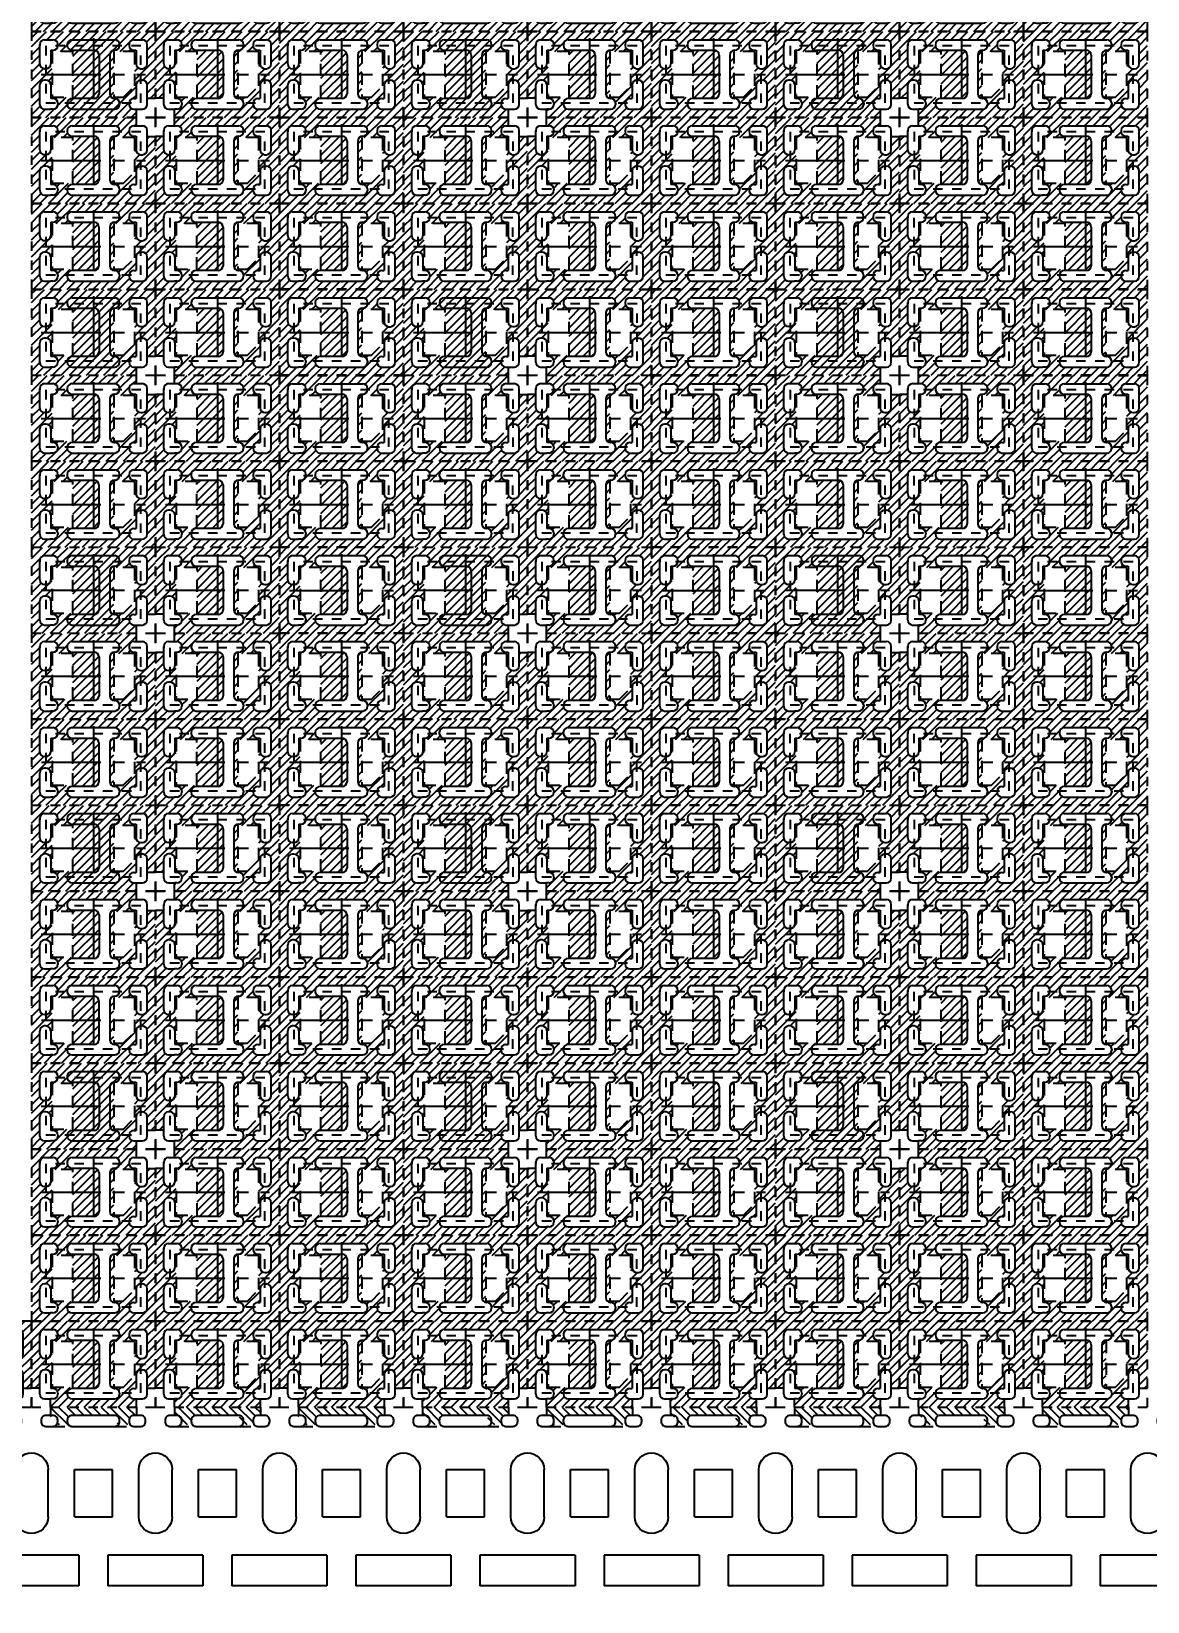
# Model space of a CAD drawing. Extents: x -1398 to -1114, y 27 to 158.
# Drawn here: x -1358.93 to -1347.19, y 64.09 to 80.61 of the extents above; entities that cross this region are included whole.
import ezdxf

# ---------------------------------------------------------------- set-up
doc = ezdxf.new("R2010")
doc.units = 0
doc.header["$LTSCALE"] = 0.5
for name, pattern in [('CENTER', [2, 1.25, -0.25, 0.25, -0.25]), ('HIDDEN', [0.375, 0.25, -0.125]), ('HIDDEN2', [0.1875, 0.125, -0.0625])]:
    doc.linetypes.add(name, pattern=pattern)
for name, color, linetype in [('B', 5, 'Continuous'), ('C', 1, 'CENTER'), ('DIM', 7, 'Continuous'), ('H', 4, 'HIDDEN'), ('hatch', 7, 'CENTER'), ('HATCH O-L', 7, 'HIDDEN2'), ('PACKAGE OL', 51, 'HIDDEN2'), ('圖', 7, 'Continuous')]:
    doc.layers.add(name, color=color, linetype=linetype)
doc.styles.get("Standard").update_dxf_attribs({"font": 'ROMANS.SHX'})
doc.dimstyles.new('DIM 1', dxfattribs={"dimtxt": 1.5, "dimasz": 1.5, "dimexe": 1.5, "dimexo": 1.5, "dimgap": 1.5, "dimtad": 0, "dimtih": 1, "dimtoh": 1, "dimdec": 4, "dimzin": 1, "dimdsep": 46, "dimtxsty": 'STANDARD', "dimcen": 1.5, "dimclrd": 256, "dimclre": 256, "dimclrt": 256, "dimadec": 0, "dimazin": 2, "dimtfac": 1, "dimtdec": 4, "dimtmove": 0, "dimatfit": 3, "dimfxl": 1, "dimarcsym": 0})

# ---------------------------------------------------------------- blocks, each defined once
blk = doc.blocks.new('*D15')
at = {"layer": 'Defpoints', "color": 0, "transparency": 16777216}
for p in [(51.758, -773.897), (8.92, -841.147), (17.883, -841.147)]:
    blk.add_point(p, dxfattribs=at)
at = {"layer": 'DIM', "lineweight": -2, "transparency": 16777216}
blk.add_line((16.383, -841.147), (8.92, -841.147), dxfattribs=at)
at = {"layer": 'DIM', "color": 0, "transparency": 16777216, "insert": (3.742, -841.147), "char_height": 1.5, "attachment_point": 5}
blk.add_mtext('67.250', dxfattribs=at)
blk = doc.blocks.new('*D16')
at = {"layer": 'Defpoints', "color": 0, "transparency": 16777216}
for p in [(51.758, -773.897), (9.166, -848.897), (50.758, -848.897)]:
    blk.add_point(p, dxfattribs=at)
at = {"layer": 'DIM', "lineweight": -2, "transparency": 16777216}
blk.add_line((49.258, -848.897), (9.166, -848.897), dxfattribs=at)
at = {"layer": 'DIM', "color": 0, "transparency": 16777216, "insert": (3.951, -848.897), "char_height": 1.5, "attachment_point": 5}
blk.add_mtext('75.000', dxfattribs=at)
blk = doc.blocks.new('*D30')
at = {"layer": 'Defpoints', "color": 0, "transparency": 16777216}
for p in [(51.758, -773.897), (18.772, -850.397), (8.916, -851.747)]:
    blk.add_point(p, dxfattribs=at)
at = {"layer": 'DIM', "lineweight": -2, "transparency": 16777216}
for p, q in [((14.916, -850.397), (11.916, -851.747)), ((17.272, -850.397), (14.916, -850.397)), ((11.916, -851.747), (8.916, -851.747))]:
    blk.add_line(p, q, dxfattribs=at)
at = {"layer": 'DIM', "transparency": 16777216, "insert": (3.701, -851.747), "char_height": 1.5, "attachment_point": 5}
blk.add_mtext('76.500', dxfattribs=at)
blk = doc.blocks.new('DFN1006-2L PACKAGE')
at = {"layer": 'hatch'}
h = blk.add_hatch(dxfattribs=at)
h.set_pattern_fill('ANSI31', color=256, scale=0.02)
h.set_pattern_definition([(45, (528.53349, -41.65396), (-0.0449012806, 0.0449012806), [])])
h.paths.add_polyline_path([(1.205, 0.102), (-0.1, 0.102), (-0.1, -0.803), (1.205, -0.803)])
h.paths.add_polyline_path([(0.037, -0.411), (0.053, -0.411, -0.414214), (0.103, -0.461), (0.103, -0.605), (0.127, -0.605, -0.414214), (0.177, -0.655), (0.177, -0.666, -0.414214), (0.127, -0.716), (0.1, -0.716), (0.037, -0.716, -0.414214), (-0.013, -0.666), (-0.013, -0.461, -0.414214)], flags=16)
h.paths.add_polyline_path([(-0.013, -0.241), (-0.013, -0.036, -0.414214), (0.037, 0.014), (0.127, 0.014, -0.414214), (0.177, -0.036), (0.177, -0.047, -0.414214), (0.127, -0.097), (0.103, -0.097), (0.103, -0.241, -0.414214), (0.053, -0.291), (0.037, -0.291, -0.414214)], flags=16)
h.paths.add_polyline_path([(0.117, -0.111), (0.337, -0.111), (0.337, -0.591), (0.117, -0.591)], flags=16)
h.paths.add_polyline_path([(0.327, -0.605), (0.561, -0.605, 0.414214), (0.611, -0.555), (0.611, -0.147, 0.414214), (0.561, -0.097), (0.327, -0.097, -0.414214), (0.277, -0.047), (0.277, -0.036, -0.414214), (0.327, 0.014), (0.777, 0.014, -0.414214), (0.827, -0.036), (0.827, -0.047, -0.414214), (0.777, -0.097), (0.774, -0.097, 0.414214), (0.724, -0.147), (0.724, -0.555, 0.423299), (0.776, -0.605, -0.423025), (0.827, -0.655), (0.827, -0.666, -0.414214), (0.777, -0.716), (0.327, -0.716, -0.414214), (0.277, -0.666), (0.277, -0.655, -0.414214)], flags=16)
h.paths.add_polyline_path([(0.767, -0.111), (0.987, -0.111), (0.987, -0.471), (0.867, -0.591), (0.767, -0.591)], flags=16)
h.paths.add_polyline_path([(0.977, -0.605), (1.001, -0.605), (1.001, -0.461, -0.414214), (1.051, -0.411), (1.067, -0.411, -0.414214), (1.117, -0.461), (1.117, -0.666, -0.414214), (1.067, -0.716), (1.005, -0.716), (0.977, -0.716, -0.414214), (0.927, -0.666), (0.927, -0.655, -0.414214)], flags=16)
h.paths.add_polyline_path([(0.927, -0.047), (0.927, -0.036, -0.414214), (0.977, 0.014), (1.067, 0.014, -0.414214), (1.117, -0.036), (1.117, -0.241, -0.414214), (1.067, -0.291), (1.051, -0.291, -0.414214), (1.001, -0.241), (1.001, -0.097), (0.977, -0.097, -0.414214)], flags=16)
at = {"layer": 'B'}
for p, q in [((0.037, 0.014), (0.127, 0.014)), ((0.327, 0.014), (0.777, 0.014)), ((0.977, 0.014), (1.067, 0.014)), ((-0.013, -0.241), (-0.013, -0.036)), ((-0.013, -0.036), (-0.013, -0.05)), ((0.103, -0.097), (0.103, -0.241)), ((0.103, -0.097), (0.127, -0.097)), ((0.177, -0.036), (0.177, -0.047)), ((0.277, -0.036), (0.277, -0.047)), ((0.327, -0.097), (0.561, -0.097)), ((0.611, -0.147), (0.611, -0.555)), ((0.724, -0.147), (0.724, -0.555)), ((0.774, -0.097), (0.777, -0.097)), ((0.827, -0.036), (0.827, -0.047)), ((0.927, -0.036), (0.927, -0.047)), ((0.977, -0.097), (1.001, -0.097)), ((1.001, -0.097), (1.001, -0.241)), ((1.117, -0.241), (1.117, -0.036)), ((0.053, -0.291), (0.037, -0.291)), ((0.052, -0.291), (0.052, -0.291)), ((1.051, -0.291), (1.067, -0.291)), ((1.052, -0.291), (1.052, -0.291)), ((-0.013, -0.666), (-0.013, -0.461)), ((0.053, -0.411), (0.037, -0.411)), ((0.052, -0.411), (0.052, -0.411)), ((0.103, -0.461), (0.103, -0.605)), ((1.001, -0.461), (1.001, -0.605)), ((1.051, -0.411), (1.067, -0.411)), ((1.052, -0.411), (1.052, -0.411)), ((1.117, -0.666), (1.117, -0.461)), ((0.127, -0.605), (0.103, -0.605)), ((0.177, -0.655), (0.177, -0.666)), ((0.277, -0.655), (0.277, -0.666)), ((0.561, -0.605), (0.327, -0.605)), ((0.774, -0.605), (0.777, -0.605)), ((0.827, -0.655), (0.827, -0.666)), ((0.927, -0.655), (0.927, -0.666)), ((0.977, -0.605), (1.001, -0.605)), ((0.037, -0.716), (0.1, -0.716)), ((0.127, -0.716), (0.1, -0.716)), ((0.327, -0.716), (0.777, -0.716)), ((0.977, -0.716), (1.005, -0.716)), ((1.005, -0.716), (1.067, -0.716))]:
    blk.add_line(p, q, dxfattribs=at)
for centre, start, end in [((0.037, -0.036), 90, 180), ((0.127, -0.036), 0, 90), ((0.327, -0.036), 90, 180), ((0.777, -0.036), 0, 90), ((0.977, -0.036), 90, 180), ((1.067, -0.036), 0, 90), ((0.127, -0.047), 270, 0), ((0.327, -0.047), 180, 270), ((0.561, -0.147), 0, 90), ((0.774, -0.147), 90, 180), ((0.777, -0.047), 270, 0), ((0.977, -0.047), 180, 270), ((0.037, -0.241), 180, 270), ((0.053, -0.241), 270, 0), ((1.051, -0.241), 180, 270), ((1.067, -0.241), 270, 0), ((0.037, -0.461), 90, 180), ((0.053, -0.461), 0, 90), ((1.051, -0.461), 90, 180), ((1.067, -0.461), 0, 90), ((0.127, -0.655), 0, 90), ((0.327, -0.655), 90, 180), ((0.561, -0.555), 270, 0), ((0.774, -0.555), 180, 270), ((0.777, -0.655), 0, 90), ((0.977, -0.655), 90, 180), ((0.037, -0.666), 180, 270), ((0.127, -0.666), 270, 0), ((0.327, -0.666), 180, 270), ((0.777, -0.666), 270, 0), ((0.977, -0.666), 180, 270), ((1.067, -0.666), 270, 0)]:
    blk.add_arc(centre, 0.05, start, end, dxfattribs=at)
at = {"layer": 'C'}
for p, q in [((0.552, 0.029), (0.552, -0.731)), ((0.005, -0.351), (1.1, -0.351))]:
    blk.add_line(p, q, dxfattribs=at)
at = {"layer": 'H'}
for points in [[(0.337, -0.591), (0.337, -0.111), (0.117, -0.111), (0.117, -0.591)], [(0.867, -0.591), (0.987, -0.471), (0.987, -0.111), (0.767, -0.111), (0.767, -0.591)]]:
    blk.add_lwpolyline(points, close=True, dxfattribs=at)
at = {"layer": 'HATCH O-L'}
blk.add_lwpolyline([(-0.1, 0.102), (-0.1, -0.803), (1.205, -0.803), (1.205, 0.102), (-0.1, 0.102)], dxfattribs=at)
at = {"layer": 'PACKAGE OL'}
blk.add_lwpolyline([(1.052, -0.651), (1.052, -0.051), (0.052, -0.051), (0.052, -0.651)], close=True, dxfattribs=at)
blk = doc.blocks.new('DFN1006-2L HOR BAR')
at = {"layer": 'hatch'}
h = blk.add_hatch(dxfattribs=at)
h.set_pattern_fill('ANSI31', color=256, scale=0.02)
h.set_pattern_definition([(45, (24.7912, 6.36839), (-0.04490128, 0.04490128), [])])
edge = h.paths.add_edge_path()
edge.add_line((1.042, -0.292), (0.913, -0.292))
edge.add_arc((0.877, -0.327), 0.05, -8.6269, 44.427, ccw=False)
edge.add_arc((0.877, -0.342), 0.05, -90, 8.6269, ccw=False)
edge.add_line((0.877, -0.392), (0.427, -0.392))
edge.add_arc((0.427, -0.342), 0.05, 171.3731, 270, ccw=False)
edge.add_arc((0.427, -0.327), 0.05, 135.573, 188.6269, ccw=False)
edge.add_line((0.392, -0.292), (0.263, -0.292))
edge.add_arc((0.227, -0.327), 0.05, -90, 44.427, ccw=False)
edge.add_line((0.227, -0.377), (0.2, -0.377))
edge.add_line((0.2, -0.377), (0.2, -0.477))
edge.add_line((0.2, -0.477), (1.105, -0.477))
edge.add_line((1.105, -0.477), (1.105, -0.392))
edge.add_line((1.105, -0.392), (1.077, -0.392))
edge.add_arc((1.077, -0.342), 0.05, 171.3731, 270, ccw=False)
edge.add_arc((1.077, -0.327), 0.05, 135.573, 188.6269, ccw=False)
at = {"layer": 'B'}
for p, q in [((0.5, 1.401), (0, 1.401)), ((0.5, 1.077), (0.5, 1.401)), ((1.305, 1.401), (0.805, 1.401)), ((0.805, 1.077), (0.805, 1.401)), ((0.5, 1.077), (0, 1.077)), ((1.305, 1.077), (0.805, 1.077)), ((0.175, 0.676), (0.175, 0.176)), ((0.452, 0.676), (0.852, 0.676)), ((0.452, 0.676), (0.452, 0.176)), ((0.852, 0.676), (0.852, 0.176)), ((1.13, 0.676), (1.13, 0.176)), ((0.452, 0.176), (0.852, 0.176)), ((0.1, -0.327), (0.1, -0.327)), ((0.277, -0.327), (0.277, -0.327)), ((0.377, -0.327), (0.377, -0.327)), ((1.027, -0.327), (1.027, -0.327))]:
    blk.add_line(p, q, dxfattribs=at)
for points in [[(0.152, -0.277), (0.227, -0.277, -0.414214), (0.277, -0.327), (0.277, -0.342, -0.414214), (0.227, -0.392), (0.152, -0.392, -0.414214), (0.102, -0.342), (0.102, -0.327, -0.414214)], [(0.877, -0.277, -0.414214), (0.927, -0.327), (0.927, -0.327), (0.927, -0.342, -0.414214), (0.877, -0.392), (0.427, -0.392, -0.414214), (0.377, -0.342), (0.377, -0.327, -0.414214), (0.427, -0.277)]]:
    blk.add_lwpolyline(points, format="xyb", close=True, dxfattribs=at)
blk.add_lwpolyline([(1.152, -0.277, -0.414214), (1.202, -0.327), (1.202, -0.342, -0.414214), (1.152, -0.392), (1.077, -0.392, -0.414214), (1.027, -0.342), (1.027, -0.327, -0.414214), (1.077, -0.277), (1.155, -0.277)], format="xyb", dxfattribs=at)
for centre, start, end in [((0, 0.676), 0, 90), ((1.305, 0.676), 90, 180), ((0, 0.176), 270, 0), ((1.305, 0.176), 180, 270)]:
    blk.add_arc(centre, 0.175, start, end, dxfattribs=at)
at = {"layer": 'H'}
for p, q in [((0.227, -0.277), (0.427, -0.277)), ((0.877, -0.277), (1.077, -0.277)), ((1.205, -0.327), (1.205, -0.327)), ((0.2, -0.479), (0.2, -0.392)), ((1.105, -0.479), (1.105, -0.392))]:
    blk.add_line(p, q, dxfattribs=at)
blk = doc.blocks.new('2 LOWER CROSS REF')
at = {"layer": 'hatch'}
h = blk.add_hatch(dxfattribs=at)
h.set_pattern_fill('ANSI31', color=256, scale=0.02)
h.set_pattern_definition([(45, (579.97053, -37.987864), (-0.0449012806, 0.0449012806), [])])
h.paths.add_polyline_path([(0.565, -0.11), (0.565, -0.315, -0.414214), (0.515, -0.365), (0.452, -0.365), (0.425, -0.365, -0.414214), (0.375, -0.315), (0.375, -0.304, -0.414214), (0.425, -0.254), (0.449, -0.254), (0.449, -0.11, -0.414214), (0.499, -0.06), (0.515, -0.06, -0.414214)], flags=16)
h.paths.add_polyline_path([(0.515, 0.06), (0.499, 0.06, -0.414214), (0.449, 0.11), (0.449, 0.254), (0.425, 0.254, -0.414214), (0.375, 0.304), (0.375, 0.315, -0.414214), (0.425, 0.365), (0.515, 0.365, -0.414214), (0.565, 0.315), (0.565, 0.11, -0.414214)], flags=16)
h.paths.add_polyline_path([(0.435, -0.12), (0.315, -0.24), (0.215, -0.24), (0.215, 0.24), (0.435, 0.24)], flags=16)
h.paths.add_polyline_path([(0.275, -0.304), (0.275, -0.315, -0.414214), (0.225, -0.365), (-0.225, -0.365, -0.414214), (-0.275, -0.315), (-0.275, -0.304, -0.414214), (-0.225, -0.254), (0.009, -0.254, 0.414214), (0.059, -0.204), (0.059, 0.204, 0.414214), (0.009, 0.254), (-0.225, 0.254, -0.414214), (-0.275, 0.304), (-0.275, 0.315, -0.414214), (-0.225, 0.365), (0.225, 0.365, -0.414214), (0.275, 0.315), (0.275, 0.304, -0.414214), (0.225, 0.254), (0.222, 0.254, 0.414214), (0.172, 0.204), (0.172, -0.204, 0.423299), (0.224, -0.254, -0.423025)], flags=16)
h.paths.add_polyline_path([(-0.215, -0.24), (-0.435, -0.24), (-0.435, 0.24), (-0.215, 0.24)], flags=16)
h.paths.add_polyline_path([(-0.375, -0.304), (-0.375, -0.315, -0.414214), (-0.425, -0.365), (-0.452, -0.365), (-0.515, -0.365, -0.414214), (-0.565, -0.315), (-0.565, -0.11, -0.414214), (-0.515, -0.06), (-0.499, -0.06, -0.414214), (-0.449, -0.11), (-0.449, -0.254), (-0.425, -0.254, -0.414214)], flags=16)
h.paths.add_polyline_path([(-0.425, 0.254), (-0.449, 0.254), (-0.449, 0.11, -0.414214), (-0.499, 0.06), (-0.515, 0.06, -0.414214), (-0.565, 0.11), (-0.565, 0.315, -0.414214), (-0.515, 0.365), (-0.425, 0.365, -0.414214), (-0.375, 0.315), (-0.375, 0.304, -0.414214)], flags=16)
h.paths.add_polyline_path([(-0.652, 0.452), (-0.652, -0.251), (-0.565, -0.251), (-0.565, -0.315, 0.414214), (-0.515, -0.365), (-0.452, -0.365), (-0.452, -0.452), (0.452, -0.452), (0.452, -0.365), (0.515, -0.365, 0.414214), (0.565, -0.315), (0.565, -0.251), (0.652, -0.251), (0.652, 0.452)])
at = {"layer": 'B'}
for p, q in [((-0.515, 0.365), (-0.425, 0.365)), ((-0.225, 0.365), (0.225, 0.365)), ((0.425, 0.365), (0.515, 0.365)), ((-0.565, 0.11), (-0.565, 0.315)), ((-0.565, 0.315), (-0.565, 0.301)), ((-0.449, 0.254), (-0.449, 0.11)), ((-0.449, 0.254), (-0.425, 0.254)), ((-0.375, 0.315), (-0.375, 0.304)), ((-0.275, 0.315), (-0.275, 0.304)), ((-0.225, 0.254), (0.009, 0.254)), ((0.059, 0.204), (0.059, -0.204)), ((0.172, 0.204), (0.172, -0.204)), ((0.222, 0.254), (0.225, 0.254)), ((0.275, 0.315), (0.275, 0.304)), ((0.375, 0.315), (0.375, 0.304)), ((0.425, 0.254), (0.449, 0.254)), ((0.449, 0.254), (0.449, 0.11)), ((0.565, 0.11), (0.565, 0.315)), ((-0.499, 0.06), (-0.515, 0.06)), ((-0.5, 0.06), (-0.5, 0.06)), ((0.499, 0.06), (0.515, 0.06)), ((0.5, 0.06), (0.5, 0.06)), ((-0.565, -0.315), (-0.565, -0.11)), ((-0.499, -0.06), (-0.515, -0.06)), ((-0.5, -0.06), (-0.5, -0.06)), ((-0.449, -0.11), (-0.449, -0.254)), ((0.449, -0.11), (0.449, -0.254)), ((0.499, -0.06), (0.515, -0.06)), ((0.5, -0.06), (0.5, -0.06)), ((0.565, -0.315), (0.565, -0.11)), ((-0.425, -0.254), (-0.449, -0.254)), ((-0.375, -0.304), (-0.375, -0.315)), ((-0.275, -0.304), (-0.275, -0.315)), ((0.009, -0.254), (-0.225, -0.254)), ((0.222, -0.254), (0.225, -0.254)), ((0.275, -0.304), (0.275, -0.315)), ((0.375, -0.304), (0.375, -0.315)), ((0.425, -0.254), (0.449, -0.254)), ((-0.515, -0.365), (-0.452, -0.365)), ((-0.425, -0.365), (-0.452, -0.365)), ((-0.225, -0.365), (0.225, -0.365)), ((0.425, -0.365), (0.452, -0.365)), ((0.452, -0.365), (0.515, -0.365))]:
    blk.add_line(p, q, dxfattribs=at)
for centre, start, end in [((-0.515, 0.315), 90, 180), ((-0.425, 0.315), 0, 90), ((-0.225, 0.315), 90, 180), ((0.225, 0.315), 0, 90), ((0.425, 0.315), 90, 180), ((0.515, 0.315), 0, 90), ((-0.425, 0.304), 270, 0), ((-0.225, 0.304), 180, 270), ((0.009, 0.204), 0, 90), ((0.222, 0.204), 90, 180), ((0.225, 0.304), 270, 0), ((0.425, 0.304), 180, 270), ((-0.515, 0.11), 180, 270), ((-0.499, 0.11), 270, 0), ((0.499, 0.11), 180, 270), ((0.515, 0.11), 270, 0), ((-0.515, -0.11), 90, 180), ((-0.499, -0.11), 0, 90), ((0.499, -0.11), 90, 180), ((0.515, -0.11), 0, 90), ((-0.515, -0.315), 180, 270), ((-0.425, -0.304), 0, 90), ((-0.425, -0.315), 270, 0), ((-0.225, -0.304), 90, 180), ((-0.225, -0.315), 180, 270), ((0.009, -0.204), 270, 0), ((0.222, -0.204), 180, 270), ((0.225, -0.304), 0, 90), ((0.225, -0.315), 270, 0), ((0.425, -0.304), 90, 180), ((0.425, -0.315), 180, 270), ((0.515, -0.315), 270, 0)]:
    blk.add_arc(centre, 0.05, start, end, dxfattribs=at)
at = {"layer": 'C'}
for p, q in [((0, 0.38), (0, -0.38)), ((-0.548, 0), (0.548, 0))]:
    blk.add_line(p, q, dxfattribs=at)
at = {"layer": 'H', "color": 6}
for p, q in [((-0.565, -0.251), (-0.652, -0.251)), ((0.565, -0.251), (0.652, -0.251)), ((-0.452, -0.452), (-0.452, -0.365)), ((0.452, -0.452), (0.452, -0.365))]:
    blk.add_line(p, q, dxfattribs=at)
at = {"layer": 'H'}
for points in [[(-0.215, -0.24), (-0.215, 0.24), (-0.435, 0.24), (-0.435, -0.24)], [(0.315, -0.24), (0.435, -0.12), (0.435, 0.24), (0.215, 0.24), (0.215, -0.24)]]:
    blk.add_lwpolyline(points, close=True, dxfattribs=at)
at = {"layer": 'HATCH O-L'}
blk.add_lwpolyline([(-0.652, 0.452), (-0.652, -0.452), (0.652, -0.452), (0.652, 0.452), (-0.652, 0.452)], dxfattribs=at)
at = {"layer": 'PACKAGE OL'}
blk.add_lwpolyline([(0.5, -0.3), (0.5, 0.3), (-0.5, 0.3), (-0.5, -0.3)], close=True, dxfattribs=at)
blk = doc.blocks.new('LOWER LEFT CROSS')
at = {"layer": 'hatch'}
h = blk.add_hatch(dxfattribs=at)
h.set_pattern_fill('ANSI31', color=256, scale=0.02)
h.set_pattern_definition([(45, (581.53627, -39.15142), (-0.0449012806, 0.0449012806), [])])
h.paths.add_polyline_path([(-0.215, -0.24), (-0.435, -0.24), (-0.435, 0.24), (-0.215, 0.24)], flags=16)
h.paths.add_polyline_path([(0.215, 0.24), (0.435, 0.24), (0.435, -0.12), (0.315, -0.24), (0.215, -0.24)], flags=16)
h.paths.add_polyline_path([(-0.425, 0.254), (-0.449, 0.254), (-0.449, 0.11, -0.414214), (-0.499, 0.06), (-0.515, 0.06, -0.414214), (-0.565, 0.11), (-0.565, 0.315, -0.414214), (-0.515, 0.365), (-0.425, 0.365, -0.414214), (-0.375, 0.315), (-0.375, 0.304, -0.414214)], flags=16)
h.paths.add_polyline_path([(-0.449, -0.11), (-0.449, -0.254), (-0.425, -0.254, -0.414214), (-0.375, -0.304), (-0.375, -0.315, -0.414214), (-0.425, -0.365), (-0.452, -0.365), (-0.515, -0.365, -0.414214), (-0.565, -0.315), (-0.565, -0.11, -0.414214), (-0.515, -0.06), (-0.499, -0.06, -0.414214)], flags=16)
h.paths.add_polyline_path([(0.375, 0.304), (0.375, 0.315, -0.414214), (0.425, 0.365), (0.515, 0.365, -0.414214), (0.565, 0.315), (0.565, 0.11, -0.414214), (0.515, 0.06), (0.499, 0.06, -0.414214), (0.449, 0.11), (0.449, 0.254), (0.425, 0.254, -0.414214)], flags=16)
h.paths.add_polyline_path([(0.499, -0.06), (0.515, -0.06, -0.414214), (0.565, -0.11), (0.565, -0.315, -0.414214), (0.515, -0.365), (0.452, -0.365), (0.425, -0.365, -0.414214), (0.375, -0.315), (0.375, -0.304, -0.414214), (0.425, -0.254), (0.449, -0.254), (0.449, -0.11, -0.414214)], flags=16)
h.paths.add_polyline_path([(-0.652, 0.452), (-0.652, -0.452), (0.452, -0.452), (0.452, -0.365), (0.515, -0.365, 0.414214), (0.565, -0.315), (0.565, -0.251), (0.652, -0.251), (0.652, 0.452)])
at = {"layer": 'B'}
for p, q in [((-0.515, 0.365), (-0.425, 0.365)), ((-0.225, 0.365), (0.225, 0.365)), ((0.425, 0.365), (0.515, 0.365)), ((-0.565, 0.11), (-0.565, 0.315)), ((-0.565, 0.315), (-0.565, 0.301)), ((-0.449, 0.254), (-0.449, 0.11)), ((-0.449, 0.254), (-0.425, 0.254)), ((-0.375, 0.315), (-0.375, 0.304)), ((-0.275, 0.315), (-0.275, 0.304)), ((-0.225, 0.254), (0.009, 0.254)), ((0.059, 0.204), (0.059, -0.204)), ((0.172, 0.204), (0.172, -0.204)), ((0.222, 0.254), (0.225, 0.254)), ((0.275, 0.315), (0.275, 0.304)), ((0.375, 0.315), (0.375, 0.304)), ((0.425, 0.254), (0.449, 0.254)), ((0.449, 0.254), (0.449, 0.11)), ((0.565, 0.11), (0.565, 0.315)), ((-0.499, 0.06), (-0.515, 0.06)), ((-0.5, 0.06), (-0.5, 0.06)), ((0.499, 0.06), (0.515, 0.06)), ((0.5, 0.06), (0.5, 0.06)), ((-0.565, -0.315), (-0.565, -0.11)), ((-0.499, -0.06), (-0.515, -0.06)), ((-0.5, -0.06), (-0.5, -0.06)), ((-0.449, -0.11), (-0.449, -0.254)), ((0.449, -0.11), (0.449, -0.254)), ((0.499, -0.06), (0.515, -0.06)), ((0.5, -0.06), (0.5, -0.06)), ((0.565, -0.315), (0.565, -0.11)), ((-0.425, -0.254), (-0.449, -0.254)), ((-0.375, -0.304), (-0.375, -0.315)), ((-0.275, -0.304), (-0.275, -0.315)), ((0.009, -0.254), (-0.225, -0.254)), ((0.222, -0.254), (0.225, -0.254)), ((0.275, -0.304), (0.275, -0.315)), ((0.375, -0.304), (0.375, -0.315)), ((0.425, -0.254), (0.449, -0.254)), ((-0.515, -0.365), (-0.452, -0.365)), ((-0.425, -0.365), (-0.452, -0.365)), ((-0.225, -0.365), (0.225, -0.365)), ((0.425, -0.365), (0.452, -0.365)), ((0.452, -0.365), (0.515, -0.365))]:
    blk.add_line(p, q, dxfattribs=at)
for centre, start, end in [((-0.515, 0.315), 90, 180), ((-0.425, 0.315), 0, 90), ((-0.225, 0.315), 90, 180), ((0.225, 0.315), 0, 90), ((0.425, 0.315), 90, 180), ((0.515, 0.315), 0, 90), ((-0.425, 0.304), 270, 0), ((-0.225, 0.304), 180, 270), ((0.009, 0.204), 0, 90), ((0.222, 0.204), 90, 180), ((0.225, 0.304), 270, 0), ((0.425, 0.304), 180, 270), ((-0.515, 0.11), 180, 270), ((-0.499, 0.11), 270, 0), ((0.499, 0.11), 180, 270), ((0.515, 0.11), 270, 0), ((-0.515, -0.11), 90, 180), ((-0.499, -0.11), 0, 90), ((0.499, -0.11), 90, 180), ((0.515, -0.11), 0, 90), ((-0.515, -0.315), 180, 270), ((-0.425, -0.304), 0, 90), ((-0.425, -0.315), 270, 0), ((-0.225, -0.304), 90, 180), ((-0.225, -0.315), 180, 270), ((0.009, -0.204), 270, 0), ((0.222, -0.204), 180, 270), ((0.225, -0.304), 0, 90), ((0.225, -0.315), 270, 0), ((0.425, -0.304), 90, 180), ((0.425, -0.315), 180, 270), ((0.515, -0.315), 270, 0)]:
    blk.add_arc(centre, 0.05, start, end, dxfattribs=at)
at = {"layer": 'C'}
for p, q in [((0, 0.38), (0, -0.38)), ((-0.548, 0), (0.548, 0))]:
    blk.add_line(p, q, dxfattribs=at)
at = {"layer": 'H', "color": 6}
for p, q in [((0.565, -0.251), (0.652, -0.251)), ((0.452, -0.452), (0.452, -0.365))]:
    blk.add_line(p, q, dxfattribs=at)
at = {"layer": 'H'}
for points in [[(-0.215, -0.24), (-0.215, 0.24), (-0.435, 0.24), (-0.435, -0.24)], [(0.315, -0.24), (0.435, -0.12), (0.435, 0.24), (0.215, 0.24), (0.215, -0.24)]]:
    blk.add_lwpolyline(points, close=True, dxfattribs=at)
at = {"layer": 'HATCH O-L'}
blk.add_lwpolyline([(-0.652, 0.452), (-0.652, -0.452), (0.652, -0.452), (0.652, 0.452), (-0.652, 0.452)], dxfattribs=at)
at = {"layer": 'PACKAGE OL'}
blk.add_lwpolyline([(0.5, -0.3), (0.5, 0.3), (-0.5, 0.3), (-0.5, -0.3)], close=True, dxfattribs=at)
blk = doc.blocks.new('LOWER CROSS REF')
at = {"layer": 'hatch'}
h = blk.add_hatch(dxfattribs=at)
h.set_pattern_fill('ANSI31', color=256, scale=0.02)
h.set_pattern_definition([(45, (581.53627, -39.14559), (-0.0449012806, 0.0449012806), [])])
h.paths.add_polyline_path([(0.652, -0.452), (0.652, 0.452), (-0.652, 0.452), (-0.652, -0.251), (-0.565, -0.251), (-0.565, -0.11, -0.414214), (-0.515, -0.06), (-0.499, -0.06, -0.414214), (-0.449, -0.11), (-0.449, -0.254), (-0.425, -0.254, -0.414214), (-0.375, -0.304), (-0.375, -0.315, -0.414214), (-0.425, -0.365), (-0.452, -0.365), (-0.452, -0.452)])
h.paths.add_polyline_path([(-0.275, -0.315), (-0.275, -0.304, -0.414214), (-0.225, -0.254), (0.009, -0.254, 0.414214), (0.059, -0.204), (0.059, 0.204, 0.414214), (0.009, 0.254), (-0.225, 0.254, -0.414214), (-0.275, 0.304), (-0.275, 0.315, -0.414214), (-0.225, 0.365), (0.225, 0.365, -0.414214), (0.275, 0.315), (0.275, 0.304, -0.414214), (0.225, 0.254), (0.222, 0.254, 0.414214), (0.172, 0.204), (0.172, -0.204, 0.414214), (0.222, -0.254), (0.225, -0.254, -0.414214), (0.275, -0.304), (0.275, -0.315, -0.414214), (0.225, -0.365), (-0.225, -0.365, -0.414214)], flags=16)
h.paths.add_polyline_path([(-0.435, -0.24), (-0.435, 0.24), (-0.215, 0.24), (-0.215, -0.24)], flags=16)
h.paths.add_polyline_path([(-0.499, 0.06), (-0.515, 0.06, -0.414214), (-0.565, 0.11), (-0.565, 0.315, -0.414214), (-0.515, 0.365), (-0.425, 0.365, -0.414214), (-0.375, 0.315), (-0.375, 0.304, -0.414214), (-0.425, 0.254), (-0.449, 0.254), (-0.449, 0.11, -0.414214)], flags=16)
h.paths.add_polyline_path([(0.215, -0.24), (0.215, 0.24), (0.435, 0.24), (0.435, -0.12), (0.315, -0.24)], flags=16)
h.paths.add_polyline_path([(0.375, -0.315), (0.375, -0.304, -0.414214), (0.425, -0.254), (0.449, -0.254), (0.449, -0.11, -0.414214), (0.499, -0.06), (0.515, -0.06, -0.414214), (0.565, -0.11), (0.565, -0.315, -0.414214), (0.515, -0.365), (0.452, -0.365), (0.425, -0.365, -0.414214)], flags=16)
h.paths.add_polyline_path([(0.449, 0.11), (0.449, 0.254), (0.425, 0.254, -0.414214), (0.375, 0.304), (0.375, 0.315, -0.414214), (0.425, 0.365), (0.515, 0.365, -0.414214), (0.565, 0.315), (0.565, 0.11, -0.414214), (0.515, 0.06), (0.499, 0.06, -0.414214)], flags=16)
at = {"layer": 'B'}
for p, q in [((-0.515, 0.365), (-0.425, 0.365)), ((-0.225, 0.365), (0.225, 0.365)), ((0.425, 0.365), (0.515, 0.365)), ((-0.565, 0.11), (-0.565, 0.315)), ((-0.565, 0.315), (-0.565, 0.301)), ((-0.449, 0.254), (-0.449, 0.11)), ((-0.449, 0.254), (-0.425, 0.254)), ((-0.375, 0.315), (-0.375, 0.304)), ((-0.275, 0.315), (-0.275, 0.304)), ((-0.225, 0.254), (0.009, 0.254)), ((0.059, 0.204), (0.059, -0.204)), ((0.172, 0.204), (0.172, -0.204)), ((0.222, 0.254), (0.225, 0.254)), ((0.275, 0.315), (0.275, 0.304)), ((0.375, 0.315), (0.375, 0.304)), ((0.425, 0.254), (0.449, 0.254)), ((0.449, 0.254), (0.449, 0.11)), ((0.565, 0.11), (0.565, 0.315)), ((-0.499, 0.06), (-0.515, 0.06)), ((-0.5, 0.06), (-0.5, 0.06)), ((0.499, 0.06), (0.515, 0.06)), ((0.5, 0.06), (0.5, 0.06)), ((-0.565, -0.315), (-0.565, -0.11)), ((-0.499, -0.06), (-0.515, -0.06)), ((-0.5, -0.06), (-0.5, -0.06)), ((-0.449, -0.11), (-0.449, -0.254)), ((0.449, -0.11), (0.449, -0.254)), ((0.499, -0.06), (0.515, -0.06)), ((0.5, -0.06), (0.5, -0.06)), ((0.565, -0.315), (0.565, -0.11)), ((-0.425, -0.254), (-0.449, -0.254)), ((-0.375, -0.304), (-0.375, -0.315)), ((-0.275, -0.304), (-0.275, -0.315)), ((0.009, -0.254), (-0.225, -0.254)), ((0.222, -0.254), (0.225, -0.254)), ((0.275, -0.304), (0.275, -0.315)), ((0.375, -0.304), (0.375, -0.315)), ((0.425, -0.254), (0.449, -0.254)), ((-0.515, -0.365), (-0.452, -0.365)), ((-0.425, -0.365), (-0.452, -0.365)), ((-0.225, -0.365), (0.225, -0.365)), ((0.425, -0.365), (0.452, -0.365)), ((0.452, -0.365), (0.515, -0.365))]:
    blk.add_line(p, q, dxfattribs=at)
for centre, start, end in [((-0.515, 0.315), 90, 180), ((-0.425, 0.315), 0, 90), ((-0.225, 0.315), 90, 180), ((0.225, 0.315), 0, 90), ((0.425, 0.315), 90, 180), ((0.515, 0.315), 0, 90), ((-0.425, 0.304), 270, 0), ((-0.225, 0.304), 180, 270), ((0.009, 0.204), 0, 90), ((0.222, 0.204), 90, 180), ((0.225, 0.304), 270, 0), ((0.425, 0.304), 180, 270), ((-0.515, 0.11), 180, 270), ((-0.499, 0.11), 270, 0), ((0.499, 0.11), 180, 270), ((0.515, 0.11), 270, 0), ((-0.515, -0.11), 90, 180), ((-0.499, -0.11), 0, 90), ((0.499, -0.11), 90, 180), ((0.515, -0.11), 0, 90), ((-0.515, -0.315), 180, 270), ((-0.425, -0.304), 0, 90), ((-0.425, -0.315), 270, 0), ((-0.225, -0.304), 90, 180), ((-0.225, -0.315), 180, 270), ((0.009, -0.204), 270, 0), ((0.222, -0.204), 180, 270), ((0.225, -0.304), 0, 90), ((0.225, -0.315), 270, 0), ((0.425, -0.304), 90, 180), ((0.425, -0.315), 180, 270), ((0.515, -0.315), 270, 0)]:
    blk.add_arc(centre, 0.05, start, end, dxfattribs=at)
at = {"layer": 'C'}
for p, q in [((0, 0.38), (0, -0.38)), ((-0.548, 0), (0.548, 0))]:
    blk.add_line(p, q, dxfattribs=at)
at = {"layer": 'H', "color": 6}
for p, q in [((-0.565, -0.251), (-0.652, -0.251)), ((-0.452, -0.452), (-0.452, -0.365))]:
    blk.add_line(p, q, dxfattribs=at)
at = {"layer": 'H'}
for points in [[(-0.215, -0.24), (-0.215, 0.24), (-0.435, 0.24), (-0.435, -0.24)], [(0.315, -0.24), (0.435, -0.12), (0.435, 0.24), (0.215, 0.24), (0.215, -0.24)]]:
    blk.add_lwpolyline(points, close=True, dxfattribs=at)
at = {"layer": 'HATCH O-L'}
blk.add_lwpolyline([(-0.652, 0.452), (-0.652, -0.452), (0.652, -0.452), (0.652, 0.452), (-0.652, 0.452)], dxfattribs=at)
at = {"layer": 'PACKAGE OL'}
blk.add_lwpolyline([(0.5, -0.3), (0.5, 0.3), (-0.5, 0.3), (-0.5, -0.3)], close=True, dxfattribs=at)
blk = doc.blocks.new('UPPER RIGHT CROSS')
at = {"layer": 'hatch'}
h = blk.add_hatch(dxfattribs=at)
h.set_pattern_fill('ANSI31', color=256, scale=0.02)
h.set_pattern_definition([(45, (579.97371, -40.20884), (-0.0449012806, 0.0449012806), [])])
h.paths.add_polyline_path([(-0.652, 0.452), (-0.652, -0.452), (0.652, -0.452), (0.652, 0.251), (0.565, 0.251), (0.565, 0.11, -0.414214), (0.515, 0.06), (0.499, 0.06, -0.414214), (0.449, 0.11), (0.449, 0.254), (0.425, 0.254, -0.414214), (0.375, 0.304), (0.375, 0.315, -0.414214), (0.425, 0.365), (0.452, 0.365), (0.452, 0.452)])
h.paths.add_polyline_path([(-0.375, 0.315), (-0.375, 0.304, -0.414214), (-0.425, 0.254), (-0.449, 0.254), (-0.449, 0.11, -0.414214), (-0.499, 0.06), (-0.515, 0.06, -0.414214), (-0.565, 0.11), (-0.565, 0.315, -0.414214), (-0.515, 0.365), (-0.425, 0.365, -0.414214)], flags=16)
h.paths.add_polyline_path([(-0.225, 0.365), (0.225, 0.365, -0.414214), (0.275, 0.315), (0.275, 0.304, -0.414214), (0.225, 0.254), (0.222, 0.254, 0.414214), (0.172, 0.204), (0.172, -0.204, 0.423299), (0.224, -0.254, -0.423025), (0.275, -0.304), (0.275, -0.315, -0.414214), (0.225, -0.365), (-0.225, -0.365, -0.414214), (-0.275, -0.315), (-0.275, -0.304, -0.414214), (-0.225, -0.254), (0.009, -0.254, 0.414214), (0.059, -0.204), (0.059, 0.204, 0.414214), (0.009, 0.254), (-0.225, 0.254, -0.414214), (-0.275, 0.304), (-0.275, 0.315, -0.414214)], flags=16)
h.paths.add_polyline_path([(-0.215, 0.24), (-0.215, -0.24), (-0.435, -0.24), (-0.435, 0.24)], flags=16)
h.paths.add_polyline_path([(-0.449, -0.11), (-0.449, -0.254), (-0.425, -0.254, -0.414214), (-0.375, -0.304), (-0.375, -0.315, -0.414214), (-0.425, -0.365), (-0.452, -0.365), (-0.515, -0.365, -0.414214), (-0.565, -0.315), (-0.565, -0.11, -0.414214), (-0.515, -0.06), (-0.499, -0.06, -0.414214)], flags=16)
h.paths.add_polyline_path([(0.215, 0.24), (0.435, 0.24), (0.435, -0.12), (0.315, -0.24), (0.215, -0.24)], flags=16)
h.paths.add_polyline_path([(0.499, -0.06), (0.515, -0.06, -0.414214), (0.565, -0.11), (0.565, -0.315, -0.414214), (0.515, -0.365), (0.452, -0.365), (0.425, -0.365, -0.414214), (0.375, -0.315), (0.375, -0.304, -0.414214), (0.425, -0.254), (0.449, -0.254), (0.449, -0.11, -0.414214)], flags=16)
at = {"layer": 'B'}
for p, q in [((-0.515, 0.365), (-0.425, 0.365)), ((-0.225, 0.365), (0.225, 0.365)), ((0.425, 0.365), (0.515, 0.365)), ((-0.565, 0.11), (-0.565, 0.315)), ((-0.565, 0.315), (-0.565, 0.301)), ((-0.449, 0.254), (-0.449, 0.11)), ((-0.449, 0.254), (-0.425, 0.254)), ((-0.375, 0.315), (-0.375, 0.304)), ((-0.275, 0.315), (-0.275, 0.304)), ((-0.225, 0.254), (0.009, 0.254)), ((0.059, 0.204), (0.059, -0.204)), ((0.172, 0.204), (0.172, -0.204)), ((0.222, 0.254), (0.225, 0.254)), ((0.275, 0.315), (0.275, 0.304)), ((0.375, 0.315), (0.375, 0.304)), ((0.425, 0.254), (0.449, 0.254)), ((0.449, 0.254), (0.449, 0.11)), ((0.565, 0.11), (0.565, 0.315)), ((-0.499, 0.06), (-0.515, 0.06)), ((-0.5, 0.06), (-0.5, 0.06)), ((0.499, 0.06), (0.515, 0.06)), ((0.5, 0.06), (0.5, 0.06)), ((-0.565, -0.315), (-0.565, -0.11)), ((-0.499, -0.06), (-0.515, -0.06)), ((-0.5, -0.06), (-0.5, -0.06)), ((-0.449, -0.11), (-0.449, -0.254)), ((0.449, -0.11), (0.449, -0.254)), ((0.499, -0.06), (0.515, -0.06)), ((0.5, -0.06), (0.5, -0.06)), ((0.565, -0.315), (0.565, -0.11)), ((-0.425, -0.254), (-0.449, -0.254)), ((-0.375, -0.304), (-0.375, -0.315)), ((-0.275, -0.304), (-0.275, -0.315)), ((0.009, -0.254), (-0.225, -0.254)), ((0.222, -0.254), (0.225, -0.254)), ((0.275, -0.304), (0.275, -0.315)), ((0.375, -0.304), (0.375, -0.315)), ((0.425, -0.254), (0.449, -0.254)), ((-0.515, -0.365), (-0.452, -0.365)), ((-0.425, -0.365), (-0.452, -0.365)), ((-0.225, -0.365), (0.225, -0.365)), ((0.425, -0.365), (0.452, -0.365)), ((0.452, -0.365), (0.515, -0.365))]:
    blk.add_line(p, q, dxfattribs=at)
for centre, start, end in [((-0.515, 0.315), 90, 180), ((-0.425, 0.315), 0, 90), ((-0.225, 0.315), 90, 180), ((0.225, 0.315), 0, 90), ((0.425, 0.315), 90, 180), ((0.515, 0.315), 0, 90), ((-0.425, 0.304), 270, 0), ((-0.225, 0.304), 180, 270), ((0.009, 0.204), 0, 90), ((0.222, 0.204), 90, 180), ((0.225, 0.304), 270, 0), ((0.425, 0.304), 180, 270), ((-0.515, 0.11), 180, 270), ((-0.499, 0.11), 270, 0), ((0.499, 0.11), 180, 270), ((0.515, 0.11), 270, 0), ((-0.515, -0.11), 90, 180), ((-0.499, -0.11), 0, 90), ((0.499, -0.11), 90, 180), ((0.515, -0.11), 0, 90), ((-0.515, -0.315), 180, 270), ((-0.425, -0.304), 0, 90), ((-0.425, -0.315), 270, 0), ((-0.225, -0.304), 90, 180), ((-0.225, -0.315), 180, 270), ((0.009, -0.204), 270, 0), ((0.222, -0.204), 180, 270), ((0.225, -0.304), 0, 90), ((0.225, -0.315), 270, 0), ((0.425, -0.304), 90, 180), ((0.425, -0.315), 180, 270), ((0.515, -0.315), 270, 0)]:
    blk.add_arc(centre, 0.05, start, end, dxfattribs=at)
at = {"layer": 'C'}
for p, q in [((0, 0.38), (0, -0.38)), ((-0.548, 0), (0.548, 0))]:
    blk.add_line(p, q, dxfattribs=at)
at = {"layer": 'H', "color": 6}
for p, q in [((0.452, 0.365), (0.452, 0.452)), ((0.565, 0.251), (0.652, 0.251))]:
    blk.add_line(p, q, dxfattribs=at)
at = {"layer": 'H'}
for points in [[(-0.215, -0.24), (-0.215, 0.24), (-0.435, 0.24), (-0.435, -0.24)], [(0.315, -0.24), (0.435, -0.12), (0.435, 0.24), (0.215, 0.24), (0.215, -0.24)]]:
    blk.add_lwpolyline(points, close=True, dxfattribs=at)
at = {"layer": 'HATCH O-L'}
blk.add_lwpolyline([(-0.652, 0.452), (-0.652, -0.452), (0.652, -0.452), (0.652, 0.452), (-0.652, 0.452)], dxfattribs=at)
at = {"layer": 'PACKAGE OL'}
blk.add_lwpolyline([(0.5, -0.3), (0.5, 0.3), (-0.5, 0.3), (-0.5, -0.3)], close=True, dxfattribs=at)
blk = doc.blocks.new('UPPER LEFT CROSS')
at = {"layer": 'hatch'}
h = blk.add_hatch(dxfattribs=at)
h.set_pattern_fill('ANSI31', color=256, scale=0.02)
h.set_pattern_definition([(45, (581.53627, -40.20884), (-0.0449012806, 0.0449012806), [])])
h.paths.add_polyline_path([(-0.452, 0.452), (-0.452, 0.365), (-0.425, 0.365, -0.414214), (-0.375, 0.315), (-0.375, 0.304, -0.414214), (-0.425, 0.254), (-0.449, 0.254), (-0.449, 0.11, -0.414214), (-0.499, 0.06), (-0.515, 0.06, -0.414214), (-0.565, 0.11), (-0.565, 0.251), (-0.652, 0.251), (-0.652, -0.452), (0.652, -0.452), (0.652, 0.452)])
h.paths.add_polyline_path([(-0.225, 0.365), (0.225, 0.365, -0.414214), (0.275, 0.315), (0.275, 0.304, -0.414214), (0.225, 0.254), (0.222, 0.254, 0.414214), (0.172, 0.204), (0.172, -0.204, 0.423299), (0.224, -0.254, -0.423025), (0.275, -0.304), (0.275, -0.315, -0.414214), (0.225, -0.365), (-0.225, -0.365, -0.414214), (-0.275, -0.315), (-0.275, -0.304, -0.414214), (-0.225, -0.254), (0.009, -0.254, 0.414214), (0.059, -0.204), (0.059, 0.204, 0.414214), (0.009, 0.254), (-0.225, 0.254, -0.414214), (-0.275, 0.304), (-0.275, 0.315, -0.414214)], flags=16)
h.paths.add_polyline_path([(-0.215, 0.24), (-0.215, -0.24), (-0.435, -0.24), (-0.435, 0.24)], flags=16)
h.paths.add_polyline_path([(-0.449, -0.11), (-0.449, -0.254), (-0.425, -0.254, -0.414214), (-0.375, -0.304), (-0.375, -0.315, -0.414214), (-0.425, -0.365), (-0.452, -0.365), (-0.515, -0.365, -0.414214), (-0.565, -0.315), (-0.565, -0.11, -0.414214), (-0.515, -0.06), (-0.499, -0.06, -0.414214)], flags=16)
h.paths.add_polyline_path([(0.215, 0.24), (0.435, 0.24), (0.435, -0.12), (0.315, -0.24), (0.215, -0.24)], flags=16)
h.paths.add_polyline_path([(0.425, 0.365), (0.515, 0.365, -0.414214), (0.565, 0.315), (0.565, 0.11, -0.414214), (0.515, 0.06), (0.499, 0.06, -0.414214), (0.449, 0.11), (0.449, 0.254), (0.425, 0.254, -0.414214), (0.375, 0.304), (0.375, 0.315, -0.414214)], flags=16)
h.paths.add_polyline_path([(0.499, -0.06), (0.515, -0.06, -0.414214), (0.565, -0.11), (0.565, -0.315, -0.414214), (0.515, -0.365), (0.452, -0.365), (0.425, -0.365, -0.414214), (0.375, -0.315), (0.375, -0.304, -0.414214), (0.425, -0.254), (0.449, -0.254), (0.449, -0.11, -0.414214)], flags=16)
at = {"layer": 'B'}
for p, q in [((-0.515, 0.365), (-0.425, 0.365)), ((-0.225, 0.365), (0.225, 0.365)), ((0.425, 0.365), (0.515, 0.365)), ((-0.565, 0.11), (-0.565, 0.315)), ((-0.565, 0.315), (-0.565, 0.301)), ((-0.449, 0.254), (-0.449, 0.11)), ((-0.449, 0.254), (-0.425, 0.254)), ((-0.375, 0.315), (-0.375, 0.304)), ((-0.275, 0.315), (-0.275, 0.304)), ((-0.225, 0.254), (0.009, 0.254)), ((0.059, 0.204), (0.059, -0.204)), ((0.172, 0.204), (0.172, -0.204)), ((0.222, 0.254), (0.225, 0.254)), ((0.275, 0.315), (0.275, 0.304)), ((0.375, 0.315), (0.375, 0.304)), ((0.425, 0.254), (0.449, 0.254)), ((0.449, 0.254), (0.449, 0.11)), ((0.565, 0.11), (0.565, 0.315)), ((-0.499, 0.06), (-0.515, 0.06)), ((-0.5, 0.06), (-0.5, 0.06)), ((0.499, 0.06), (0.515, 0.06)), ((0.5, 0.06), (0.5, 0.06)), ((-0.565, -0.315), (-0.565, -0.11)), ((-0.499, -0.06), (-0.515, -0.06)), ((-0.5, -0.06), (-0.5, -0.06)), ((-0.449, -0.11), (-0.449, -0.254)), ((0.449, -0.11), (0.449, -0.254)), ((0.499, -0.06), (0.515, -0.06)), ((0.5, -0.06), (0.5, -0.06)), ((0.565, -0.315), (0.565, -0.11)), ((-0.425, -0.254), (-0.449, -0.254)), ((-0.375, -0.304), (-0.375, -0.315)), ((-0.275, -0.304), (-0.275, -0.315)), ((0.009, -0.254), (-0.225, -0.254)), ((0.222, -0.254), (0.225, -0.254)), ((0.275, -0.304), (0.275, -0.315)), ((0.375, -0.304), (0.375, -0.315)), ((0.425, -0.254), (0.449, -0.254)), ((-0.515, -0.365), (-0.452, -0.365)), ((-0.425, -0.365), (-0.452, -0.365)), ((-0.225, -0.365), (0.225, -0.365)), ((0.425, -0.365), (0.452, -0.365)), ((0.452, -0.365), (0.515, -0.365))]:
    blk.add_line(p, q, dxfattribs=at)
for centre, start, end in [((-0.515, 0.315), 90, 180), ((-0.425, 0.315), 0, 90), ((-0.225, 0.315), 90, 180), ((0.225, 0.315), 0, 90), ((0.425, 0.315), 90, 180), ((0.515, 0.315), 0, 90), ((-0.425, 0.304), 270, 0), ((-0.225, 0.304), 180, 270), ((0.009, 0.204), 0, 90), ((0.222, 0.204), 90, 180), ((0.225, 0.304), 270, 0), ((0.425, 0.304), 180, 270), ((-0.515, 0.11), 180, 270), ((-0.499, 0.11), 270, 0), ((0.499, 0.11), 180, 270), ((0.515, 0.11), 270, 0), ((-0.515, -0.11), 90, 180), ((-0.499, -0.11), 0, 90), ((0.499, -0.11), 90, 180), ((0.515, -0.11), 0, 90), ((-0.515, -0.315), 180, 270), ((-0.425, -0.304), 0, 90), ((-0.425, -0.315), 270, 0), ((-0.225, -0.304), 90, 180), ((-0.225, -0.315), 180, 270), ((0.009, -0.204), 270, 0), ((0.222, -0.204), 180, 270), ((0.225, -0.304), 0, 90), ((0.225, -0.315), 270, 0), ((0.425, -0.304), 90, 180), ((0.425, -0.315), 180, 270), ((0.515, -0.315), 270, 0)]:
    blk.add_arc(centre, 0.05, start, end, dxfattribs=at)
at = {"layer": 'C'}
for p, q in [((0, 0.38), (0, -0.38)), ((-0.548, 0), (0.548, 0))]:
    blk.add_line(p, q, dxfattribs=at)
at = {"layer": 'H', "color": 6}
for p, q in [((-0.452, 0.365), (-0.452, 0.452)), ((-0.565, 0.251), (-0.652, 0.251))]:
    blk.add_line(p, q, dxfattribs=at)
at = {"layer": 'H'}
for points in [[(-0.215, -0.24), (-0.215, 0.24), (-0.435, 0.24), (-0.435, -0.24)], [(0.315, -0.24), (0.435, -0.12), (0.435, 0.24), (0.215, 0.24), (0.215, -0.24)]]:
    blk.add_lwpolyline(points, close=True, dxfattribs=at)
at = {"layer": 'HATCH O-L'}
blk.add_lwpolyline([(-0.652, 0.452), (-0.652, -0.452), (0.652, -0.452), (0.652, 0.452), (-0.652, 0.452)], dxfattribs=at)
at = {"layer": 'PACKAGE OL'}
blk.add_lwpolyline([(0.5, -0.3), (0.5, 0.3), (-0.5, 0.3), (-0.5, -0.3)], close=True, dxfattribs=at)

msp = doc.modelspace()

# ---------------------------------------------------------------- block references
at = {"xscale": -1, "rotation": 180}
for p in [(-1360.23889, 65.6521), (-1358.93409, 65.6521), (-1357.62929, 65.6521), (-1356.32449, 65.6521), (-1355.01969, 65.6521), (-1353.71489, 65.6521), (-1352.41009, 65.6521), (-1351.10529, 65.6521), (-1349.80049, 65.6521), (-1348.49569, 65.6521), (-1347.19089, 65.6521)]:
    msp.add_blockref('DFN1006-2L HOR BAR', p, dxfattribs=at)
at = {"layer": 'hatch'}
for name, p in [('LOWER LEFT CROSS', (-1358.28169, 80.15552)), ('LOWER CROSS REF', (-1356.97689, 80.15552)), ('LOWER LEFT CROSS', (-1354.36729, 80.15552)), ('LOWER CROSS REF', (-1353.06249, 80.15552)), ('LOWER LEFT CROSS', (-1350.45289, 80.15552)), ('LOWER CROSS REF', (-1349.14809, 80.15552)), ('UPPER RIGHT CROSS', (-1358.28169, 79.25072)), ('UPPER LEFT CROSS', (-1356.97689, 79.25072)), ('UPPER RIGHT CROSS', (-1354.36729, 79.25072)), ('UPPER LEFT CROSS', (-1353.06249, 79.25072)), ('UPPER RIGHT CROSS', (-1350.45289, 79.25072)), ('UPPER LEFT CROSS', (-1349.14809, 79.25072)), ('LOWER LEFT CROSS', (-1358.28169, 77.44112)), ('LOWER CROSS REF', (-1356.97689, 77.44112)), ('LOWER LEFT CROSS', (-1354.36729, 77.44112)), ('LOWER CROSS REF', (-1353.06249, 77.44112)), ('LOWER LEFT CROSS', (-1350.45289, 77.44112)), ('LOWER CROSS REF', (-1349.14809, 77.44112)), ('UPPER RIGHT CROSS', (-1358.28169, 76.53632)), ('UPPER LEFT CROSS', (-1356.97689, 76.53632)), ('UPPER RIGHT CROSS', (-1354.36729, 76.53632)), ('UPPER LEFT CROSS', (-1353.06249, 76.53632)), ('UPPER RIGHT CROSS', (-1350.45289, 76.53632)), ('UPPER LEFT CROSS', (-1349.14809, 76.53632)), ('LOWER LEFT CROSS', (-1358.28169, 74.72672)), ('LOWER CROSS REF', (-1356.97689, 74.72672)), ('LOWER LEFT CROSS', (-1354.36729, 74.72672)), ('LOWER CROSS REF', (-1353.06249, 74.72672)), ('LOWER LEFT CROSS', (-1350.45289, 74.72672)), ('LOWER CROSS REF', (-1349.14809, 74.72672)), ('UPPER RIGHT CROSS', (-1358.28169, 73.82192)), ('UPPER LEFT CROSS', (-1356.97689, 73.82192)), ('UPPER RIGHT CROSS', (-1354.36729, 73.82192)), ('UPPER LEFT CROSS', (-1353.06249, 73.82192)), ('UPPER RIGHT CROSS', (-1350.45289, 73.82192)), ('UPPER LEFT CROSS', (-1349.14809, 73.82192)), ('LOWER LEFT CROSS', (-1358.28169, 72.01232)), ('LOWER CROSS REF', (-1356.97689, 72.01232)), ('LOWER LEFT CROSS', (-1354.36729, 72.01232)), ('LOWER CROSS REF', (-1353.06249, 72.01232)), ('LOWER LEFT CROSS', (-1350.45289, 72.01232)), ('LOWER CROSS REF', (-1349.14809, 72.01232)), ('UPPER RIGHT CROSS', (-1358.28169, 71.10752)), ('UPPER LEFT CROSS', (-1356.97689, 71.10752)), ('UPPER RIGHT CROSS', (-1354.36729, 71.10752)), ('UPPER LEFT CROSS', (-1353.06249, 71.10752)), ('UPPER RIGHT CROSS', (-1350.45289, 71.10752)), ('UPPER LEFT CROSS', (-1349.14809, 71.10752)), ('LOWER LEFT CROSS', (-1358.28169, 69.29792)), ('LOWER CROSS REF', (-1356.97689, 69.29792)), ('LOWER LEFT CROSS', (-1354.36729, 69.29792)), ('LOWER CROSS REF', (-1353.06249, 69.29792)), ('LOWER LEFT CROSS', (-1350.45289, 69.29792)), ('LOWER CROSS REF', (-1349.14809, 69.29792)), ('UPPER RIGHT CROSS', (-1358.28169, 68.39312)), ('UPPER LEFT CROSS', (-1356.97689, 68.39312)), ('UPPER RIGHT CROSS', (-1354.36729, 68.39312)), ('UPPER LEFT CROSS', (-1353.06249, 68.39312)), ('UPPER RIGHT CROSS', (-1350.45289, 68.39312)), ('UPPER LEFT CROSS', (-1349.14809, 68.39312)), ('2 LOWER CROSS REF', (-1359.58649, 66.58352)), ('2 LOWER CROSS REF', (-1358.28169, 66.58352)), ('2 LOWER CROSS REF', (-1356.97689, 66.58352)), ('2 LOWER CROSS REF', (-1355.67209, 66.58352)), ('2 LOWER CROSS REF', (-1354.36729, 66.58352)), ('2 LOWER CROSS REF', (-1353.06249, 66.58352)), ('2 LOWER CROSS REF', (-1351.75769, 66.58352)), ('2 LOWER CROSS REF', (-1350.45289, 66.58352)), ('2 LOWER CROSS REF', (-1349.14809, 66.58352)), ('2 LOWER CROSS REF', (-1347.84329, 66.58352))]:
    msp.add_blockref(name, p, dxfattribs=at)
at = {"layer": '圖'}
for p in [(-1358.83409, 81.41113), (-1357.52929, 81.41113), (-1356.22449, 81.41113), (-1354.91969, 81.41113), (-1353.61489, 81.41113), (-1352.31009, 81.41113), (-1351.00529, 81.41113), (-1349.70049, 81.41113), (-1348.39569, 81.41113), (-1356.22449, 80.50633), (-1352.31009, 80.50633), (-1348.39569, 80.50633), (-1356.22449, 79.60153), (-1352.31009, 79.60153), (-1348.39569, 79.60153), (-1358.83409, 78.69673), (-1357.52929, 78.69673), (-1356.22449, 78.69673), (-1354.91969, 78.69673), (-1353.61489, 78.69673), (-1352.31009, 78.69673), (-1351.00529, 78.69673), (-1349.70049, 78.69673), (-1348.39569, 78.69673), (-1356.22449, 77.79193), (-1352.31009, 77.79193), (-1348.39569, 77.79193), (-1356.22449, 76.88713), (-1352.31009, 76.88713), (-1348.39569, 76.88713), (-1358.83409, 75.98233), (-1357.52929, 75.98233), (-1356.22449, 75.98233), (-1354.91969, 75.98233), (-1353.61489, 75.98233), (-1352.31009, 75.98233), (-1351.00529, 75.98233), (-1349.70049, 75.98233), (-1348.39569, 75.98233), (-1356.22449, 75.07753), (-1352.31009, 75.07753), (-1348.39569, 75.07753), (-1356.22449, 74.17273), (-1352.31009, 74.17273), (-1348.39569, 74.17273), (-1358.83409, 73.26793), (-1357.52929, 73.26793), (-1356.22449, 73.26793), (-1354.91969, 73.26793), (-1353.61489, 73.26793), (-1352.31009, 73.26793), (-1351.00529, 73.26793), (-1349.70049, 73.26793), (-1348.39569, 73.26793), (-1356.22449, 72.36313), (-1352.31009, 72.36313), (-1348.39569, 72.36313), (-1356.22449, 71.45833), (-1352.31009, 71.45833), (-1348.39569, 71.45833), (-1358.83409, 70.55353), (-1357.52929, 70.55353), (-1356.22449, 70.55353), (-1354.91969, 70.55353), (-1353.61489, 70.55353), (-1352.31009, 70.55353), (-1351.00529, 70.55353), (-1349.70049, 70.55353), (-1348.39569, 70.55353), (-1356.22449, 69.64873), (-1352.31009, 69.64873), (-1348.39569, 69.64873), (-1356.22449, 68.74393), (-1352.31009, 68.74393), (-1348.39569, 68.74393), (-1358.83409, 67.83913), (-1357.52929, 67.83913), (-1356.22449, 67.83913), (-1354.91969, 67.83913), (-1353.61489, 67.83913), (-1352.31009, 67.83913), (-1351.00529, 67.83913), (-1349.70049, 67.83913), (-1348.39569, 67.83913)]:
    msp.add_blockref('DFN1006-2L PACKAGE', p, dxfattribs=at)

# ---------------------------------------------------------------- dimensions: what is measured, and where the dimension line sits
at = {"layer": 'DIM'}
for feature_location, offset, override, picture, middle in [((-1377.56729, 59.25152), (-9.85607, -1.3502), {"dimdec": 3, "dimtfill": 0, "dimtfillclr": 1}, '*D30', (-1392.63764, 57.90132)), ((-1378.45629, 68.50152), (-8.96246, 0), {"dimdec": 3, "dimclrt": 0, "dimtfill": 0, "dimtfillclr": 1}, '*D15', (-1392.59732, 68.50152)), ((-1345.58129, 60.75152), (-41.59203, 0), {"dimdec": 3, "dimclrt": 0, "dimtfill": 0, "dimtfillclr": 1}, '*D16', (-1392.3876, 60.75152))]:
    dim = msp.add_ordinate_dim(feature_location=feature_location, offset=offset, dtype=0, origin=(-1344.58129, 135.75152), dimstyle='DIM 1', override=override, dxfattribs=at)
    dim.commit()
    dim.dimension.update_dxf_attribs({"geometry": picture, "text_midpoint": middle, "insert": (-1396.33888, 909.64805)})

doc.saveas('drawing.dxf')
